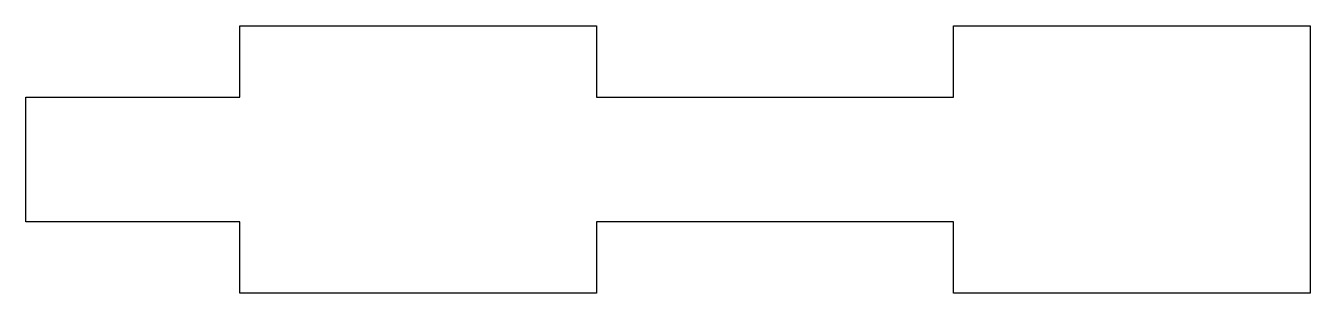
# Model space of a CAD drawing. Header units: inches. Extents: x -1.6 to 2, y -0.38 to 0.38.
import ezdxf

# ---------------------------------------------------------------- set-up
doc = ezdxf.new("R2010")
doc.units = ezdxf.units.IN
doc.layers.get('0').update_dxf_attribs({"linetype": 'CONTINUOUS'})

msp = doc.modelspace()

# ---------------------------------------------------------------- linework, layer by layer
msp.add_lwpolyline([(-1.6, -0.175), (-1.6, 0.175), (-1, 0.175), (-1, 0.375), (0, 0.375), (0, 0.175), (1, 0.175), (1, 0.375), (2, 0.375), (2, -0.375), (1, -0.375), (1, -0.175), (0, -0.175), (0, -0.375), (-1, -0.375), (-1, -0.175)], close=True)

doc.saveas('drawing.dxf')
